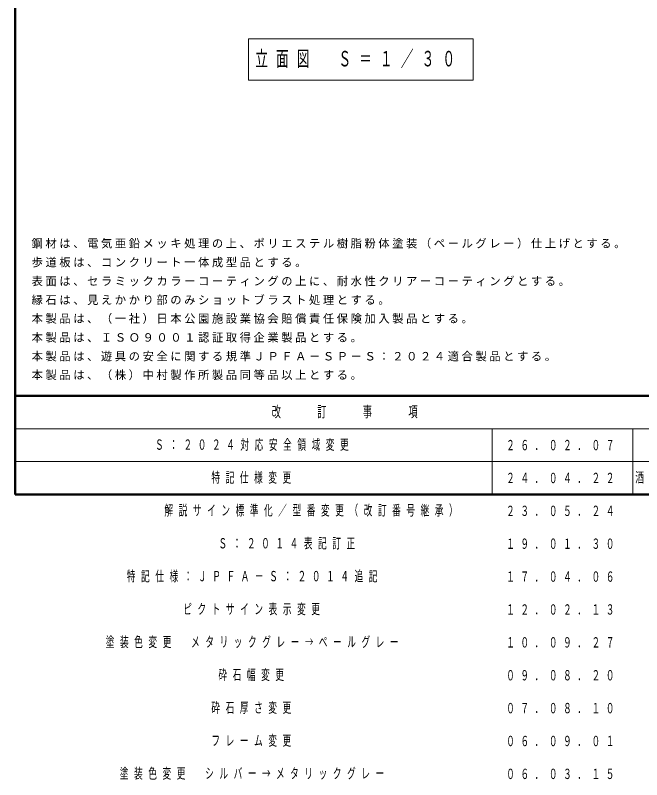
# Model space of a CAD drawing. Units: millimetres on the paper. Extents: x -385 to 0, y -61 to 267.
# Drawn here: x -385 to -251.6, y -60.7 to 102 of the extents above; entities that cross this region are included whole.
import ezdxf

# ---------------------------------------------------------------- set-up
doc = ezdxf.new("R2010")
doc.units = ezdxf.units.MM
doc.layers.add('LY_1', color=7, linetype='Continuous', lineweight=13)
doc.layers.add('LY_3', color=7, linetype='Continuous', lineweight=13)
doc.styles.add('ＭＳ ゴシック', font='')
doc.styles.get('ＭＳ ゴシック').set_extended_font_data('MS Gothic')

msp = doc.modelspace()

# ---------------------------------------------------------------- linework, layer by layer
at = {"layer": 'LY_1'}
for p, q in [((-335.323, 97.001), (-335.323, 88.201)), ((-287.523, 97.001), (-335.323, 97.001)), ((-287.523, 88.201), (-287.523, 97.001)), ((-335.323, 88.201), (-287.523, 88.201))]:
    msp.add_line(p, q, dxfattribs=at)
at = {"layer": 'LY_3', "lineweight": 50}
for p, q in [((-385, 267), (-385, 0)), ((-385, 21), (0, 21)), ((-385, 0), (0, 0))]:
    msp.add_line(p, q, dxfattribs=at)
at = {"layer": 'LY_3'}
for p, q in [((-385, 14), (-243.5, 14)), ((-283.5, 14), (-283.5, 0)), ((-253.5, 14), (-253.5, 0)), ((-385, 7), (-243.5, 7))]:
    msp.add_line(p, q, dxfattribs=at)

# ---------------------------------------------------------------- texts
at = {"layer": 'LY_1', "style": 'ＭＳ ゴシック'}
for s, insert, char_height, attachment_point in [('\\T1.64;\\W0.6;立面図\u3000Ｓ＝１／３０', (-333.923, 92.601), 3.299, 4), ('\\T1.23;鋼材は、電気亜鉛メッキ処理の上、ポリエステル樹脂粉体塗装（ペールグレー）仕上げとする。', (-381.527, 52.332), 1.76, 7), ('\\T1.23;歩道板は、コンクリート一体成型品とする。', (-381.527, 48.332), 1.76, 7), ('\\T1.23;表面は、セラミックカラーコーティングの上に、耐水性クリアーコーティングとする。', (-381.527, 44.332), 1.76, 7), ('\\T1.23;縁石は、見えかかり部のみショットブラスト処理とする。', (-381.527, 40.332), 1.76, 7), ('\\T1.23;本製品は、（一社）日本公園施設業協会賠償責任保険加入製品とする。', (-381.527, 36.332), 1.76, 7), ('\\T1.23;本製品は、ＩＳＯ９００１認証取得企業製品とする。', (-381.527, 32.332), 1.76, 7), ('\\T1.23;本製品は、遊具の安全に関する規準ＪＰＦＡ－ＳＰ－Ｓ：２０２４適合製品とする。', (-381.527, 28.332), 1.76, 7), ('\\T1.23;本製品は、（株）中村製作所製品同等品以上とする。', (-381.527, 24.332), 1.76, 7), ('\\T1.64;\\W0.6;Ｓ：２０２４対応安全領域変更', (-355.25, 10.5), 2.199, 4), ('\\T1.64;\\W0.6;２６．０２．０７', (-280.5, 10.5), 2.199, 4), ('\\T1.64;\\W0.6;特記仕様変更', (-343.25, 3.5), 2.199, 4), ('\\T1.64;\\W0.6;酒井麻', (-253, 3.5), 2.199, 4), ('\\T1.64;\\W0.6;２４．０４．２２', (-280.5, 3.5), 2.199, 4), ('\\T1.64;\\W0.6;解説サイン標準化／型番変更（改訂番号継承）', (-353.25, -3.5), 2.199, 4), ('\\T1.64;\\W0.6;２３．０５．２４', (-280.5, -3.5), 2.199, 4), ('\\T1.64;\\W0.6;Ｓ：２０１４表記訂正', (-341.75, -10.5), 2.199, 4), ('\\T1.64;\\W0.6;１９．０１．３０', (-280.5, -10.5), 2.199, 4), ('\\T1.64;\\W0.6;特記仕様：ＪＰＦＡ－Ｓ：２０１４追記', (-361.25, -17.5), 2.199, 4), ('\\T1.64;\\W0.6;１７．０４．０６', (-280.5, -17.5), 2.199, 4), ('\\T1.64;\\W0.6;ピクトサイン表示変更', (-349.25, -24.5), 2.199, 4), ('\\T1.64;\\W0.6;１２．０２．１３', (-280.5, -24.5), 2.199, 4), ('\\T1.64;\\W0.6;塗装色変更\u3000メタリックグレー→ペールグレー', (-365.75, -31.5), 2.199, 4), ('\\T1.64;\\W0.6;１０．０９．２７', (-280.5, -31.5), 2.199, 4), ('\\T1.64;\\W0.6;砕石幅変更', (-341.75, -38.5), 2.199, 4), ('\\T1.64;\\W0.6;０９．０８．２０', (-280.5, -38.5), 2.199, 4), ('\\T1.64;\\W0.6;砕石厚さ変更', (-343.25, -45.5), 2.199, 4), ('\\T1.64;\\W0.6;０７．０８．１０', (-280.5, -45.5), 2.199, 4), ('\\T1.64;\\W0.6;フレーム変更', (-343.25, -52.5), 2.199, 4), ('\\T1.64;\\W0.6;０６．０９．０１', (-280.5, -52.5), 2.199, 4), ('\\T1.64;\\W0.6;塗装色変更\u3000シルバー→メタリックグレー', (-362.75, -59.5), 2.199, 4), ('\\T1.64;\\W0.6;０６．０３．１５', (-280.5, -59.5), 2.199, 4)]:
    msp.add_mtext(s, dxfattribs=dict(at, insert=insert, char_height=char_height, attachment_point=attachment_point))
at = {"layer": 'LY_3', "color": 4, "insert": (-314.25, 17.5), "char_height": 2.346, "attachment_point": 5, "style": 'ＭＳ ゴシック'}
msp.add_mtext('\\T1.64;\\W0.6;改\u3000\u3000訂\u3000\u3000事\u3000\u3000項', dxfattribs=at)

doc.saveas('drawing.dxf')
